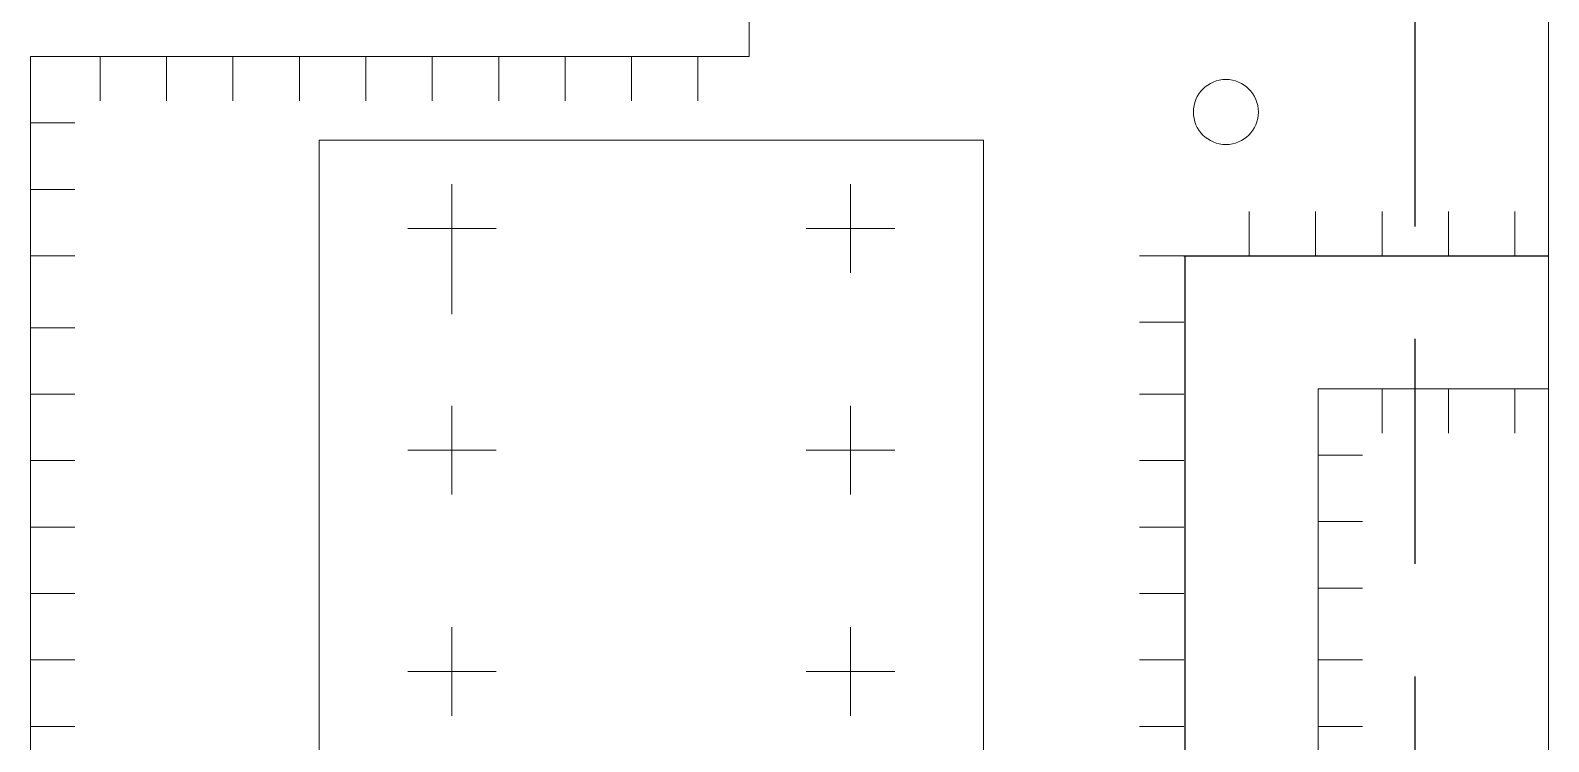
# Model space of a CAD drawing. Header units: millimetres. Extents: x 27137 to 30937, y -4667 to -569.
# Drawn here: x 28990.11 to 29024.4, y -2555.39 to -2539.33 of the extents above; entities that cross this region are included whole.
import ezdxf

# ---------------------------------------------------------------- set-up
doc = ezdxf.new("R2010")
doc.units = ezdxf.units.MM
doc.header["$LTSCALE"] = 0.4
doc.linetypes.add('штриховаяX2', pattern=[38.1, 25.4, -12.7])

msp = doc.modelspace()

# ---------------------------------------------------------------- linework, layer by layer
at = {"lineweight": 15}
for p, q in [((29006.3436, -2531.0555), (29006.3436, -2539.9192)), ((29024.396, -2580.2309), (29024.396, -2535.2309)), ((28990.1099, -2539.9192), (29006.3436, -2539.9192)), ((28991.1105, -2539.9192), (28990.1105, -2539.9192)), ((28991.1105, -2539.9192), (28990.1105, -2539.9192)), ((28991.1105, -2539.9192), (28990.1105, -2539.9192)), ((28991.1105, -2539.9192), (28990.1105, -2539.9192)), ((28991.1105, -2539.9192), (28990.1105, -2539.9192)), ((28991.1105, -2539.9192), (28990.1105, -2539.9192)), ((28991.1105, -2539.9192), (28990.1105, -2539.9192)), ((28991.1105, -2539.9192), (28990.1105, -2539.9192)), ((28991.1105, -2539.9192), (28990.1105, -2539.9192)), ((28991.1105, -2539.9192), (28990.1105, -2539.9192)), ((28991.1105, -2539.9192), (28990.1105, -2539.9192)), ((28991.1105, -2539.9192), (28990.1105, -2539.9192)), ((28991.1105, -2539.9192), (28990.1105, -2539.9192)), ((28991.1105, -2539.9192), (28990.1105, -2539.9192)), ((28991.1105, -2539.9192), (28990.1105, -2539.9192)), ((28991.1105, -2539.9192), (28990.1105, -2539.9192)), ((28991.1105, -2539.9192), (28990.1105, -2539.9192)), ((28991.6853, -2540.9192), (28991.6853, -2539.9192)), ((28991.6853, -2540.9192), (28991.6853, -2539.9192)), ((28991.6853, -2540.9192), (28991.6853, -2539.9192)), ((28991.6853, -2540.9192), (28991.6853, -2539.9192)), ((28993.1853, -2540.9192), (28993.1853, -2539.9192)), ((28993.1853, -2540.9192), (28993.1853, -2539.9192)), ((28994.6853, -2540.9192), (28994.6853, -2539.9192)), ((28994.6853, -2540.9192), (28994.6853, -2539.9192)), ((28996.1853, -2540.9192), (28996.1853, -2539.9192)), ((28996.1853, -2540.9192), (28996.1853, -2539.9192)), ((28997.6853, -2540.9192), (28997.6853, -2539.9192)), ((28997.6853, -2540.9192), (28997.6853, -2539.9192)), ((28999.1853, -2540.9192), (28999.1853, -2539.9192)), ((28999.1853, -2540.9192), (28999.1853, -2539.9192)), ((29000.6853, -2540.9192), (29000.6853, -2539.9192)), ((29000.6853, -2540.9192), (29000.6853, -2539.9192)), ((29002.1853, -2540.9192), (29002.1853, -2539.9192)), ((29002.1853, -2540.9192), (29002.1853, -2539.9192)), ((29002.1853, -2540.9192), (29002.1853, -2539.9192)), ((29002.1853, -2540.9192), (29002.1853, -2539.9192)), ((29003.6853, -2540.9192), (29003.6853, -2539.9192)), ((29003.6853, -2540.9192), (29003.6853, -2539.9192)), ((29005.1853, -2540.9192), (29005.1853, -2539.9192)), ((29005.1853, -2540.9192), (29005.1853, -2539.9192)), ((28991.1105, -2541.4192), (28990.1105, -2541.4192)), ((28991.1105, -2541.4192), (28990.1105, -2541.4192)), ((28991.1105, -2541.4192), (28990.1105, -2541.4192)), ((28991.1105, -2541.4192), (28990.1105, -2541.4192)), ((28991.1105, -2541.4192), (28990.1105, -2541.4192)), ((28991.1105, -2541.4192), (28990.1105, -2541.4192)), ((28991.1105, -2541.4192), (28990.1105, -2541.4192)), ((28991.1105, -2541.4192), (28990.1105, -2541.4192)), ((28991.1105, -2541.4192), (28990.1105, -2541.4192)), ((28991.1105, -2541.4192), (28990.1105, -2541.4192)), ((28991.1105, -2541.4192), (28990.1105, -2541.4192)), ((28996.6313, -2566.8039), (28996.6313, -2541.8039)), ((28996.6313, -2541.8039), (29011.6313, -2541.8039)), ((28996.6313, -2566.8039), (28996.6313, -2541.8039)), ((28996.6313, -2541.8039), (29011.6313, -2541.8039)), ((29011.6313, -2541.8039), (29009.6313, -2541.8039)), ((29011.6313, -2541.8039), (29011.6313, -2566.8039)), ((29011.6313, -2541.8039), (29011.6313, -2566.8039)), ((28991.1105, -2542.9192), (28990.1105, -2542.9192)), ((28991.1105, -2542.9192), (28990.1105, -2542.9192)), ((28991.1105, -2542.9192), (28990.1105, -2542.9192)), ((28991.1105, -2542.9192), (28990.1105, -2542.9192)), ((28991.1105, -2542.9192), (28990.1105, -2542.9192)), ((28991.1105, -2542.9192), (28990.1105, -2542.9192)), ((28991.1105, -2542.9192), (28990.1105, -2542.9192)), ((28991.1105, -2542.9192), (28990.1105, -2542.9192)), ((28991.1105, -2542.9192), (28990.1105, -2542.9192)), ((28991.1105, -2542.9192), (28990.1105, -2542.9192)), ((28991.1105, -2542.9192), (28990.1105, -2542.9192)), ((28991.1105, -2542.9192), (28990.1105, -2542.9192)), ((28991.1105, -2542.9192), (28990.1105, -2542.9192)), ((28991.1105, -2542.9192), (28990.1105, -2542.9192)), ((28991.1105, -2542.9192), (28990.1105, -2542.9192)), ((28991.1105, -2542.9192), (28990.1105, -2542.9192)), ((28991.1105, -2542.9192), (28990.1105, -2542.9192)), ((28991.1105, -2542.9192), (28990.1105, -2542.9192)), ((28991.1105, -2542.9192), (28990.1105, -2542.9192)), ((28991.1105, -2542.9192), (28990.1105, -2542.9192)), ((28991.1105, -2542.9192), (28990.1105, -2542.9192)), ((28999.6313, -2543.8039), (28999.6313, -2542.8039)), ((29008.6313, -2543.8039), (29008.6313, -2542.8039)), ((29017.633, -2544.4192), (29017.633, -2543.4192)), ((29017.633, -2544.4192), (29017.633, -2543.4192)), ((29019.133, -2544.4192), (29019.133, -2543.4192)), ((29019.133, -2544.4192), (29019.133, -2543.4192)), ((29020.633, -2544.4192), (29020.633, -2543.4192)), ((29020.633, -2544.4192), (29020.633, -2543.4192)), ((29020.633, -2544.4192), (29020.633, -2543.4192)), ((29020.633, -2544.4192), (29020.633, -2543.4192)), ((29022.133, -2544.4192), (29022.133, -2543.4192)), ((29022.133, -2544.4192), (29022.133, -2543.4192)), ((29023.633, -2544.4192), (29023.633, -2543.4192)), ((29023.633, -2544.4192), (29023.633, -2543.4192)), ((28999.6313, -2543.8039), (28998.6313, -2543.8039)), ((28999.6313, -2543.8039), (28999.6313, -2544.2668)), ((28999.6313, -2543.8039), (29000.6313, -2543.8039)), ((29000.6313, -2543.8039), (28999.6313, -2543.8039)), ((28999.6313, -2543.8039), (28999.6313, -2544.8039)), ((29008.6313, -2543.8039), (29007.6313, -2543.8039)), ((29008.6313, -2543.8039), (29009.6313, -2543.8039)), ((29009.6313, -2543.8039), (29008.6313, -2543.8039)), ((29008.6313, -2543.8039), (29008.6313, -2544.8039)), ((28991.1105, -2544.4192), (28990.1105, -2544.4192)), ((28991.1105, -2544.4192), (28990.1105, -2544.4192)), ((28991.1105, -2544.4192), (28990.1105, -2544.4192)), ((28991.1105, -2544.4192), (28990.1105, -2544.4192)), ((28991.1105, -2544.4192), (28990.1105, -2544.4192)), ((28991.1105, -2544.4192), (28990.1105, -2544.4192)), ((28991.1105, -2544.4192), (28990.1105, -2544.4192)), ((28991.1105, -2544.4192), (28990.1105, -2544.4192)), ((28991.1105, -2544.4192), (28990.1105, -2544.4192)), ((28991.1105, -2544.4192), (28990.1105, -2544.4192)), ((28991.1105, -2544.4192), (28990.1105, -2544.4192)), ((28991.1105, -2544.4192), (28990.1105, -2544.4192)), ((28991.1105, -2544.4192), (28990.1105, -2544.4192)), ((28991.1105, -2544.4192), (28990.1105, -2544.4192)), ((28991.1105, -2544.4192), (28990.1105, -2544.4192)), ((28991.1105, -2544.4192), (28990.1105, -2544.4192)), ((28991.1105, -2544.4192), (28990.1105, -2544.4192)), ((28991.1105, -2544.4192), (28990.1105, -2544.4192)), ((28991.1105, -2544.4192), (28990.1105, -2544.4192)), ((28991.1105, -2544.4192), (28990.1105, -2544.4192)), ((28991.1105, -2544.4192), (28990.1105, -2544.4192)), ((28991.1105, -2544.4192), (28990.1105, -2544.4192)), ((28991.1105, -2544.4192), (28990.1105, -2544.4192)), ((28991.1105, -2544.4192), (28990.1105, -2544.4192)), ((28991.1105, -2544.4192), (28990.1105, -2544.4192)), ((28991.1105, -2544.4192), (28990.1105, -2544.4192)), ((28991.1105, -2544.4192), (28990.1105, -2544.4192)), ((28991.1105, -2544.4192), (28990.1105, -2544.4192)), ((28991.1105, -2544.4192), (28990.1105, -2544.4192)), ((28991.1105, -2544.4192), (28990.1105, -2544.4192)), ((28991.1105, -2544.4192), (28990.1105, -2544.4192)), ((28991.1105, -2544.4192), (28990.1105, -2544.4192)), ((28991.1105, -2544.4192), (28990.1105, -2544.4192)), ((28991.1105, -2544.4192), (28990.1105, -2544.4192)), ((28991.1105, -2544.4192), (28990.1105, -2544.4192)), ((28991.1105, -2544.4192), (28990.1105, -2544.4192)), ((28991.1105, -2544.4192), (28990.1105, -2544.4192)), ((28991.1105, -2544.4192), (28990.1105, -2544.4192)), ((28991.1105, -2544.4192), (28990.1105, -2544.4192)), ((28991.1105, -2544.4192), (28990.1105, -2544.4192)), ((28991.1105, -2544.4192), (28990.1105, -2544.4192)), ((28991.1105, -2544.4192), (28990.1105, -2544.4192)), ((28991.1105, -2544.4192), (28990.1105, -2544.4192)), ((28991.1105, -2544.4192), (28990.1105, -2544.4192)), ((28991.1105, -2544.4192), (28990.1105, -2544.4192)), ((28991.1105, -2544.4192), (28990.1105, -2544.4192)), ((28991.1105, -2544.4192), (28990.1105, -2544.4192)), ((28991.1105, -2544.4192), (28990.1105, -2544.4192)), ((28991.1105, -2544.4192), (28990.1105, -2544.4192)), ((28991.1105, -2544.4192), (28990.1105, -2544.4192)), ((28991.1105, -2544.4192), (28990.1105, -2544.4192)), ((28991.1105, -2544.4192), (28990.1105, -2544.4192)), ((28991.1105, -2544.4192), (28990.1105, -2544.4192)), ((28991.1105, -2544.4192), (28990.1105, -2544.4192)), ((28991.1105, -2544.4192), (28990.1105, -2544.4192)), ((28991.1105, -2544.4192), (28990.1105, -2544.4192)), ((28991.1105, -2544.4192), (28990.1105, -2544.4192)), ((28991.1105, -2544.4192), (28990.1105, -2544.4192)), ((28991.1105, -2544.4192), (28990.1105, -2544.4192)), ((28991.1105, -2544.4192), (28990.1105, -2544.4192)), ((28991.1105, -2544.4192), (28990.1105, -2544.4192)), ((28991.1105, -2544.4192), (28990.1105, -2544.4192)), ((28991.1105, -2544.4192), (28990.1105, -2544.4192)), ((28991.1105, -2544.4192), (28990.1105, -2544.4192)), ((28991.1105, -2544.4192), (28990.1105, -2544.4192)), ((28991.1105, -2544.4192), (28990.1105, -2544.4192)), ((28991.1105, -2544.4192), (28990.1105, -2544.4192)), ((29016.1603, -2544.4192), (29015.1603, -2544.4192)), ((29016.1603, -2544.4192), (29015.1603, -2544.4192)), ((29016.1603, -2544.4192), (29015.1603, -2544.4192)), ((29016.1603, -2544.4192), (29015.1603, -2544.4192)), ((29016.1603, -2544.4192), (29015.1603, -2544.4192)), ((29016.1603, -2544.4192), (29015.1603, -2544.4192)), ((29016.1603, -2544.4192), (29015.1603, -2544.4192)), ((29016.1603, -2544.4192), (29015.1603, -2544.4192)), ((29016.1603, -2544.4192), (29015.1603, -2544.4192)), ((29016.1603, -2544.4192), (29015.1603, -2544.4192)), ((29016.1603, -2544.4192), (29015.1603, -2544.4192)), ((29016.1603, -2544.4192), (29015.1603, -2544.4192)), ((29016.1603, -2544.4192), (29015.1603, -2544.4192)), ((29016.1603, -2544.4192), (29015.1603, -2544.4192)), ((29016.1603, -2544.4192), (29015.1603, -2544.4192)), ((29016.1603, -2544.4192), (29015.1603, -2544.4192)), ((29016.1603, -2544.4192), (29015.1603, -2544.4192)), ((29016.1603, -2544.4192), (29015.1603, -2544.4192)), ((29016.1603, -2544.4192), (29015.1603, -2544.4192)), ((29016.1603, -2544.4192), (29015.1603, -2544.4192)), ((29016.1603, -2544.4192), (29015.1603, -2544.4192)), ((29019.1891, -2544.4192), (29024.396, -2544.4192)), ((29020.1898, -2544.4192), (29019.1898, -2544.4192)), ((29020.1898, -2544.4192), (29019.1898, -2544.4192)), ((29020.1898, -2544.4192), (29019.1898, -2544.4192)), ((29020.1898, -2544.4192), (29019.1898, -2544.4192)), ((29020.1898, -2544.4192), (29019.1898, -2544.4192)), ((29020.1898, -2544.4192), (29019.1898, -2544.4192)), ((29020.1898, -2544.4192), (29019.1898, -2544.4192)), ((29020.1898, -2544.4192), (29019.1898, -2544.4192)), ((29020.1898, -2544.4192), (29019.1898, -2544.4192)), ((29020.1898, -2544.4192), (29019.1898, -2544.4192)), ((29020.1898, -2544.4192), (29019.1898, -2544.4192)), ((28999.6313, -2545.733), (28999.6313, -2544.733)), ((28999.6313, -2545.733), (28999.6313, -2544.733)), ((28999.6313, -2545.733), (28999.6313, -2544.733)), ((28991.1105, -2546.0431), (28990.1105, -2546.0431)), ((28991.1105, -2546.0431), (28990.1105, -2546.0431)), ((28991.1105, -2546.0431), (28990.1105, -2546.0431)), ((28991.1105, -2546.0431), (28990.1105, -2546.0431)), ((28991.1105, -2546.0431), (28990.1105, -2546.0431)), ((28991.1105, -2546.0431), (28990.1105, -2546.0431)), ((28991.1105, -2546.0431), (28990.1105, -2546.0431)), ((28991.1105, -2546.0431), (28990.1105, -2546.0431)), ((28991.1105, -2546.0431), (28990.1105, -2546.0431)), ((28991.1105, -2546.0431), (28990.1105, -2546.0431)), ((28991.1105, -2546.0431), (28990.1105, -2546.0431)), ((28991.1105, -2546.0431), (28990.1105, -2546.0431)), ((28991.1105, -2546.0431), (28990.1105, -2546.0431)), ((28991.1105, -2546.0431), (28990.1105, -2546.0431)), ((28991.1105, -2546.0431), (28990.1105, -2546.0431)), ((28991.1105, -2546.0431), (28990.1105, -2546.0431)), ((28991.1105, -2546.0431), (28990.1105, -2546.0431)), ((28991.1105, -2546.0431), (28990.1105, -2546.0431)), ((28991.1105, -2546.0431), (28990.1105, -2546.0431)), ((28991.1105, -2546.0431), (28990.1105, -2546.0431)), ((28991.1105, -2546.0431), (28990.1105, -2546.0431)), ((28991.1105, -2546.0431), (28990.1105, -2546.0431)), ((28991.1105, -2546.0431), (28990.1105, -2546.0431)), ((28991.1105, -2546.0431), (28990.1105, -2546.0431)), ((28991.1105, -2546.0431), (28990.1105, -2546.0431)), ((29016.1603, -2545.9192), (29015.1603, -2545.9192)), ((29016.1603, -2545.9192), (29015.1603, -2545.9192)), ((29016.1603, -2545.9192), (29015.1603, -2545.9192)), ((29016.1603, -2545.9192), (29015.1603, -2545.9192)), ((29016.1603, -2545.9192), (29015.1603, -2545.9192)), ((29016.1603, -2545.9192), (29015.1603, -2545.9192)), ((29016.1603, -2545.9192), (29015.1603, -2545.9192)), ((29016.1603, -2545.9192), (29015.1603, -2545.9192)), ((29016.1603, -2545.9192), (29015.1603, -2545.9192)), ((29016.1603, -2545.9192), (29015.1603, -2545.9192)), ((29016.1603, -2545.9192), (29015.1603, -2545.9192)), ((29016.1603, -2545.9192), (29015.1603, -2545.9192)), ((29016.1603, -2545.9192), (29015.1603, -2545.9192)), ((29016.1603, -2545.9192), (29015.1603, -2545.9192)), ((29016.1603, -2545.9192), (29015.1603, -2545.9192)), ((29016.1603, -2545.9192), (29015.1603, -2545.9192)), ((29016.1603, -2545.9192), (29015.1603, -2545.9192)), ((29016.1603, -2545.9192), (29015.1603, -2545.9192)), ((29016.1603, -2545.9192), (29015.1603, -2545.9192)), ((29016.1603, -2545.9192), (29015.1603, -2545.9192)), ((29016.1603, -2545.9192), (29015.1603, -2545.9192)), ((29016.1603, -2545.9192), (29015.1603, -2545.9192)), ((29016.1603, -2545.9192), (29015.1603, -2545.9192)), ((29016.1603, -2545.9192), (29015.1603, -2545.9192)), ((29016.1603, -2545.9192), (29015.1603, -2545.9192)), ((29016.1603, -2545.9192), (29015.1603, -2545.9192)), ((29016.1603, -2545.9192), (29015.1603, -2545.9192)), ((29016.1603, -2545.9192), (29015.1603, -2545.9192)), ((29016.1603, -2545.9192), (29015.1603, -2545.9192)), ((29016.1603, -2545.9192), (29015.1603, -2545.9192)), ((29016.1603, -2545.9192), (29015.1603, -2545.9192)), ((29016.1603, -2545.9192), (29015.1603, -2545.9192)), ((29016.1603, -2545.9192), (29015.1603, -2545.9192)), ((29016.1603, -2545.9192), (29015.1603, -2545.9192)), ((29016.1603, -2545.9192), (29015.1603, -2545.9192)), ((29016.1603, -2545.9192), (29015.1603, -2545.9192)), ((29016.1603, -2545.9192), (29015.1603, -2545.9192)), ((29016.1603, -2545.9192), (29015.1603, -2545.9192)), ((29016.1603, -2545.9192), (29015.1603, -2545.9192)), ((29016.1603, -2545.9192), (29015.1603, -2545.9192)), ((29016.1603, -2545.9192), (29015.1603, -2545.9192)), ((29016.1603, -2545.9192), (29015.1603, -2545.9192)), ((29016.1603, -2545.9192), (29015.1603, -2545.9192)), ((29016.1603, -2545.9192), (29015.1603, -2545.9192)), ((29016.1603, -2545.9192), (29015.1603, -2545.9192)), ((29016.1603, -2545.9192), (29015.1603, -2545.9192)), ((29016.1603, -2545.9192), (29015.1603, -2545.9192)), ((29016.1603, -2545.9192), (29015.1603, -2545.9192)), ((29016.1603, -2545.9192), (29015.1603, -2545.9192)), ((29016.1603, -2545.9192), (29015.1603, -2545.9192)), ((29016.1603, -2545.9192), (29015.1603, -2545.9192)), ((29016.1603, -2545.9192), (29015.1603, -2545.9192)), ((29016.1603, -2545.9192), (29015.1603, -2545.9192)), ((29016.1603, -2545.9192), (29015.1603, -2545.9192)), ((29016.1603, -2545.9192), (29015.1603, -2545.9192)), ((29016.1603, -2545.9192), (29015.1603, -2545.9192)), ((29016.1603, -2545.9192), (29015.1603, -2545.9192)), ((29016.1603, -2545.9192), (29015.1603, -2545.9192)), ((29016.1603, -2545.9192), (29015.1603, -2545.9192)), ((29016.1603, -2545.9192), (29015.1603, -2545.9192)), ((29016.1603, -2545.9192), (29015.1603, -2545.9192)), ((29016.1603, -2545.9192), (29015.1603, -2545.9192)), ((29016.1603, -2545.9192), (29015.1603, -2545.9192)), ((29016.1603, -2545.9192), (29015.1603, -2545.9192)), ((29016.1603, -2545.9192), (29015.1603, -2545.9192)), ((29016.1603, -2545.9192), (29015.1603, -2545.9192)), ((29016.1603, -2545.9192), (29015.1603, -2545.9192)), ((29019.1892, -2547.4192), (29024.396, -2547.4192)), ((29020.1898, -2547.4192), (29019.1898, -2547.4192)), ((29020.1898, -2547.4192), (29019.1898, -2547.4192)), ((29020.1898, -2547.4192), (29019.1898, -2547.4192)), ((29020.1898, -2547.4192), (29019.1898, -2547.4192)), ((29020.1898, -2547.4192), (29019.1898, -2547.4192)), ((29020.1898, -2547.4192), (29019.1898, -2547.4192)), ((29020.1898, -2547.4192), (29019.1898, -2547.4192)), ((29020.1898, -2547.4192), (29019.1898, -2547.4192)), ((29020.1898, -2547.4192), (29019.1898, -2547.4192)), ((29020.1898, -2547.4192), (29019.1898, -2547.4192)), ((29020.1898, -2547.4192), (29019.1898, -2547.4192)), ((29020.1898, -2547.4192), (29019.1898, -2547.4192)), ((29020.1898, -2547.4192), (29019.1898, -2547.4192)), ((29020.1898, -2547.4192), (29019.1898, -2547.4192)), ((29020.1898, -2547.4192), (29019.1898, -2547.4192)), ((29020.1898, -2547.4192), (29019.1898, -2547.4192)), ((29020.1898, -2547.4192), (29019.1898, -2547.4192)), ((29020.633, -2547.4192), (29020.633, -2548.4192)), ((29020.633, -2547.4192), (29020.633, -2548.4192)), ((29022.133, -2547.4192), (29022.133, -2548.4192)), ((29022.133, -2547.4192), (29022.133, -2548.4192)), ((29023.633, -2547.4192), (29023.633, -2548.4192)), ((29023.633, -2547.4192), (29023.633, -2548.4192)), ((28991.1105, -2547.5431), (28990.1105, -2547.5431)), ((28991.1105, -2547.5431), (28990.1105, -2547.5431)), ((28991.1105, -2547.5431), (28990.1105, -2547.5431)), ((28991.1105, -2547.5431), (28990.1105, -2547.5431)), ((28991.1105, -2547.5431), (28990.1105, -2547.5431)), ((28991.1105, -2547.5431), (28990.1105, -2547.5431)), ((28991.1105, -2547.5431), (28990.1105, -2547.5431)), ((28991.1105, -2547.5431), (28990.1105, -2547.5431)), ((28991.1105, -2547.5431), (28990.1105, -2547.5431)), ((28991.1105, -2547.5431), (28990.1105, -2547.5431)), ((28991.1105, -2547.5431), (28990.1105, -2547.5431)), ((28991.1105, -2547.5431), (28990.1105, -2547.5431)), ((28991.1105, -2547.5431), (28990.1105, -2547.5431)), ((28991.1105, -2547.5431), (28990.1105, -2547.5431)), ((28991.1105, -2547.5431), (28990.1105, -2547.5431)), ((28991.1105, -2547.5431), (28990.1105, -2547.5431)), ((28991.1105, -2547.5431), (28990.1105, -2547.5431)), ((29016.1603, -2547.5431), (29015.1603, -2547.5431)), ((29016.1603, -2547.5431), (29015.1603, -2547.5431)), ((29016.1603, -2547.5431), (29015.1603, -2547.5431)), ((29016.1603, -2547.5431), (29015.1603, -2547.5431)), ((29016.1603, -2547.5431), (29015.1603, -2547.5431)), ((29016.1603, -2547.5431), (29015.1603, -2547.5431)), ((29016.1603, -2547.5431), (29015.1603, -2547.5431)), ((29016.1603, -2547.5431), (29015.1603, -2547.5431)), ((29016.1603, -2547.5431), (29015.1603, -2547.5431)), ((29016.1603, -2547.5431), (29015.1603, -2547.5431)), ((29016.1603, -2547.5431), (29015.1603, -2547.5431)), ((29016.1603, -2547.5431), (29015.1603, -2547.5431)), ((29016.1603, -2547.5431), (29015.1603, -2547.5431)), ((29016.1603, -2547.5431), (29015.1603, -2547.5431)), ((29016.1603, -2547.5431), (29015.1603, -2547.5431)), ((29016.1603, -2547.5431), (29015.1603, -2547.5431)), ((29016.1603, -2547.5431), (29015.1603, -2547.5431)), ((29016.1603, -2547.5431), (29015.1603, -2547.5431)), ((29016.1603, -2547.5431), (29015.1603, -2547.5431)), ((29016.1603, -2547.5431), (29015.1603, -2547.5431)), ((29016.1603, -2547.5431), (29015.1603, -2547.5431)), ((29016.1603, -2547.5431), (29015.1603, -2547.5431)), ((29016.1603, -2547.5431), (29015.1603, -2547.5431)), ((29016.1603, -2547.5431), (29015.1603, -2547.5431)), ((29016.1603, -2547.5431), (29015.1603, -2547.5431)), ((28999.6313, -2548.8039), (28999.6313, -2547.8039)), ((29008.6313, -2548.8039), (29008.6313, -2547.8039)), ((28999.6313, -2548.8039), (28998.6313, -2548.8039)), ((28999.6313, -2548.8039), (28999.321, -2548.8039)), ((28999.6313, -2549.733), (28999.6313, -2548.733)), ((28999.6313, -2549.733), (28999.6313, -2548.733)), ((28999.6313, -2549.733), (28999.6313, -2548.733)), ((28999.6313, -2548.8039), (29000.6313, -2548.8039)), ((29000.6313, -2548.8039), (28999.6313, -2548.8039)), ((28999.6313, -2548.8039), (28999.6313, -2549.8039)), ((29008.6313, -2548.8039), (29007.6313, -2548.8039)), ((29008.6313, -2548.8039), (29008.321, -2548.8039)), ((29008.6313, -2548.8039), (29009.6313, -2548.8039)), ((29009.6313, -2548.8039), (29008.6313, -2548.8039)), ((29008.6313, -2548.8039), (29008.6313, -2549.8039)), ((28991.1105, -2549.0431), (28990.1105, -2549.0431)), ((28991.1105, -2549.0431), (28990.1105, -2549.0431)), ((28991.1105, -2549.0431), (28990.1105, -2549.0431)), ((28991.1105, -2549.0431), (28990.1105, -2549.0431)), ((28991.1105, -2549.0431), (28990.1105, -2549.0431)), ((28991.1105, -2549.0431), (28990.1105, -2549.0431)), ((28991.1105, -2549.0431), (28990.1105, -2549.0431)), ((28991.1105, -2549.0431), (28990.1105, -2549.0431)), ((28991.1105, -2549.0431), (28990.1105, -2549.0431)), ((28991.1105, -2549.0431), (28990.1105, -2549.0431)), ((28991.1105, -2549.0431), (28990.1105, -2549.0431)), ((29016.1603, -2549.0431), (29015.1603, -2549.0431)), ((29016.1603, -2549.0431), (29015.1603, -2549.0431)), ((29016.1603, -2549.0431), (29015.1603, -2549.0431)), ((29016.1603, -2549.0431), (29015.1603, -2549.0431)), ((29016.1603, -2549.0431), (29015.1603, -2549.0431)), ((29016.1603, -2549.0431), (29015.1603, -2549.0431)), ((29016.1603, -2549.0431), (29015.1603, -2549.0431)), ((29016.1603, -2549.0431), (29015.1603, -2549.0431)), ((29016.1603, -2549.0431), (29015.1603, -2549.0431)), ((29016.1603, -2549.0431), (29015.1603, -2549.0431)), ((29016.1603, -2549.0431), (29015.1603, -2549.0431)), ((29016.1603, -2549.0431), (29015.1603, -2549.0431)), ((29016.1603, -2549.0431), (29015.1603, -2549.0431)), ((29016.1603, -2549.0431), (29015.1603, -2549.0431)), ((29016.1603, -2549.0431), (29015.1603, -2549.0431)), ((29016.1603, -2549.0431), (29015.1603, -2549.0431)), ((29016.1603, -2549.0431), (29015.1603, -2549.0431)), ((29020.1898, -2548.9192), (29019.1898, -2548.9192)), ((29020.1898, -2548.9192), (29019.1898, -2548.9192)), ((29020.1898, -2548.9192), (29019.1898, -2548.9192)), ((29020.1898, -2548.9192), (29019.1898, -2548.9192)), ((29020.1898, -2548.9192), (29019.1898, -2548.9192)), ((29020.1898, -2548.9192), (29019.1898, -2548.9192)), ((29020.1898, -2548.9192), (29019.1898, -2548.9192)), ((29020.1898, -2548.9192), (29019.1898, -2548.9192)), ((29020.1898, -2548.9192), (29019.1898, -2548.9192)), ((29020.1898, -2548.9192), (29019.1898, -2548.9192)), ((29020.1898, -2548.9192), (29019.1898, -2548.9192)), ((28991.1105, -2550.5431), (28990.1105, -2550.5431)), ((28991.1105, -2550.5431), (28990.1105, -2550.5431)), ((28991.1105, -2550.5431), (28990.1105, -2550.5431)), ((28991.1105, -2550.5431), (28990.1105, -2550.5431)), ((28991.1105, -2550.5431), (28990.1105, -2550.5431)), ((28991.1105, -2550.5431), (28990.1105, -2550.5431)), ((28991.1105, -2550.5431), (28990.1105, -2550.5431)), ((28991.1105, -2550.5431), (28990.1105, -2550.5431)), ((28991.1105, -2550.5431), (28990.1105, -2550.5431)), ((28991.1105, -2550.5431), (28990.1105, -2550.5431)), ((28991.1105, -2550.5431), (28990.1105, -2550.5431)), ((28991.1105, -2550.5431), (28990.1105, -2550.5431)), ((28991.1105, -2550.5431), (28990.1105, -2550.5431)), ((29016.1603, -2550.5431), (29015.1603, -2550.5431)), ((29016.1603, -2550.5431), (29015.1603, -2550.5431)), ((29016.1603, -2550.5431), (29015.1603, -2550.5431)), ((29016.1603, -2550.5431), (29015.1603, -2550.5431)), ((29016.1603, -2550.5431), (29015.1603, -2550.5431)), ((29016.1603, -2550.5431), (29015.1603, -2550.5431)), ((29016.1603, -2550.5431), (29015.1603, -2550.5431)), ((29016.1603, -2550.5431), (29015.1603, -2550.5431)), ((29016.1603, -2550.5431), (29015.1603, -2550.5431)), ((29016.1603, -2550.5431), (29015.1603, -2550.5431)), ((29016.1603, -2550.5431), (29015.1603, -2550.5431)), ((29020.1898, -2550.4192), (29019.1898, -2550.4192)), ((29020.1898, -2550.4192), (29019.1898, -2550.4192)), ((29020.1898, -2550.4192), (29019.1898, -2550.4192)), ((29020.1898, -2550.4192), (29019.1898, -2550.4192)), ((29020.1898, -2550.4192), (29019.1898, -2550.4192)), ((29020.1898, -2550.4192), (29019.1898, -2550.4192)), ((29020.1898, -2550.4192), (29019.1898, -2550.4192)), ((29020.1898, -2550.4192), (29019.1898, -2550.4192)), ((29020.1898, -2550.4192), (29019.1898, -2550.4192)), ((29020.1898, -2550.4192), (29019.1898, -2550.4192)), ((29020.1898, -2550.4192), (29019.1898, -2550.4192)), ((29020.1898, -2550.4192), (29019.1898, -2550.4192)), ((29020.1898, -2550.4192), (29019.1898, -2550.4192)), ((29020.1898, -2550.4192), (29019.1898, -2550.4192)), ((29020.1898, -2550.4192), (29019.1898, -2550.4192)), ((29020.1898, -2550.4192), (29019.1898, -2550.4192)), ((29020.1898, -2550.4192), (29019.1898, -2550.4192)), ((29020.1898, -2550.4192), (29019.1898, -2550.4192)), ((29020.1898, -2550.4192), (29019.1898, -2550.4192)), ((29020.1898, -2550.4192), (29019.1898, -2550.4192)), ((29020.1898, -2550.4192), (29019.1898, -2550.4192)), ((28991.1105, -2552.0431), (28990.1105, -2552.0431)), ((28991.1105, -2552.0431), (28990.1105, -2552.0431)), ((28991.1105, -2552.0431), (28990.1105, -2552.0431)), ((28991.1105, -2552.0431), (28990.1105, -2552.0431)), ((28991.1105, -2552.0431), (28990.1105, -2552.0431)), ((28991.1105, -2552.0431), (28990.1105, -2552.0431)), ((28991.1105, -2552.0431), (28990.1105, -2552.0431)), ((28991.1105, -2552.0431), (28990.1105, -2552.0431)), ((28991.1105, -2552.0431), (28990.1105, -2552.0431)), ((28991.1105, -2552.0431), (28990.1105, -2552.0431)), ((28991.1105, -2552.0431), (28990.1105, -2552.0431)), ((28991.1105, -2552.0431), (28990.1105, -2552.0431)), ((28991.1105, -2552.0431), (28990.1105, -2552.0431)), ((28991.1105, -2552.0431), (28990.1105, -2552.0431)), ((28991.1105, -2552.0431), (28990.1105, -2552.0431)), ((28991.1105, -2552.0431), (28990.1105, -2552.0431)), ((28991.1105, -2552.0431), (28990.1105, -2552.0431)), ((29016.1603, -2552.0431), (29015.1603, -2552.0431)), ((29016.1603, -2552.0431), (29015.1603, -2552.0431)), ((29016.1603, -2552.0431), (29015.1603, -2552.0431)), ((29016.1603, -2552.0431), (29015.1603, -2552.0431)), ((29016.1603, -2552.0431), (29015.1603, -2552.0431)), ((29016.1603, -2552.0431), (29015.1603, -2552.0431)), ((29016.1603, -2552.0431), (29015.1603, -2552.0431)), ((29016.1603, -2552.0431), (29015.1603, -2552.0431)), ((29016.1603, -2552.0431), (29015.1603, -2552.0431)), ((29016.1603, -2552.0431), (29015.1603, -2552.0431)), ((29016.1603, -2552.0431), (29015.1603, -2552.0431)), ((29016.1603, -2552.0431), (29015.1603, -2552.0431)), ((29016.1603, -2552.0431), (29015.1603, -2552.0431)), ((29020.1898, -2551.9192), (29019.1898, -2551.9192)), ((29020.1898, -2551.9192), (29019.1898, -2551.9192)), ((29020.1898, -2551.9192), (29019.1898, -2551.9192)), ((29020.1898, -2551.9192), (29019.1898, -2551.9192)), ((29020.1898, -2551.9192), (29019.1898, -2551.9192)), ((29020.1898, -2551.9192), (29019.1898, -2551.9192)), ((29020.1898, -2551.9192), (29019.1898, -2551.9192)), ((29020.1898, -2551.9192), (29019.1898, -2551.9192)), ((29020.1898, -2551.9192), (29019.1898, -2551.9192)), ((29020.1898, -2551.9192), (29019.1898, -2551.9192)), ((29020.1898, -2551.9192), (29019.1898, -2551.9192)), ((29020.1898, -2551.9192), (29019.1898, -2551.9192)), ((29020.1898, -2551.9192), (29019.1898, -2551.9192)), ((29020.1898, -2551.9192), (29019.1898, -2551.9192)), ((29020.1898, -2551.9192), (29019.1898, -2551.9192)), ((29020.1898, -2551.9192), (29019.1898, -2551.9192)), ((29020.1898, -2551.9192), (29019.1898, -2551.9192)), ((29020.1898, -2551.9192), (29019.1898, -2551.9192)), ((29020.1898, -2551.9192), (29019.1898, -2551.9192)), ((29020.1898, -2551.9192), (29019.1898, -2551.9192)), ((29020.1898, -2551.9192), (29019.1898, -2551.9192)), ((29020.1898, -2551.9192), (29019.1898, -2551.9192)), ((29020.1898, -2551.9192), (29019.1898, -2551.9192)), ((29020.1898, -2551.9192), (29019.1898, -2551.9192)), ((29020.1898, -2551.9192), (29019.1898, -2551.9192)), ((29020.1898, -2551.9192), (29019.1898, -2551.9192)), ((29020.1898, -2551.9192), (29019.1898, -2551.9192)), ((29020.1898, -2551.9192), (29019.1898, -2551.9192)), ((29020.1898, -2551.9192), (29019.1898, -2551.9192)), ((29020.1898, -2551.9192), (29019.1898, -2551.9192)), ((29020.1898, -2551.9192), (29019.1898, -2551.9192)), ((29020.1898, -2551.9192), (29019.1898, -2551.9192)), ((29020.1898, -2551.9192), (29019.1898, -2551.9192)), ((29020.1898, -2551.9192), (29019.1898, -2551.9192)), ((29020.1898, -2551.9192), (29019.1898, -2551.9192)), ((29020.1898, -2551.9192), (29019.1898, -2551.9192)), ((29020.1898, -2551.9192), (29019.1898, -2551.9192)), ((29020.1898, -2551.9192), (29019.1898, -2551.9192)), ((29020.1898, -2551.9192), (29019.1898, -2551.9192)), ((29020.1898, -2551.9192), (29019.1898, -2551.9192)), ((29020.1898, -2551.9192), (29019.1898, -2551.9192)), ((29020.1898, -2551.9192), (29019.1898, -2551.9192)), ((29020.1898, -2551.9192), (29019.1898, -2551.9192)), ((29020.1898, -2551.9192), (29019.1898, -2551.9192)), ((29020.1898, -2551.9192), (29019.1898, -2551.9192)), ((29020.1898, -2551.9192), (29019.1898, -2551.9192)), ((29020.1898, -2551.9192), (29019.1898, -2551.9192)), ((29020.1898, -2551.9192), (29019.1898, -2551.9192)), ((29020.1898, -2551.9192), (29019.1898, -2551.9192)), ((29020.1898, -2551.9192), (29019.1898, -2551.9192)), ((29020.1898, -2551.9192), (29019.1898, -2551.9192)), ((29020.1898, -2551.9192), (29019.1898, -2551.9192)), ((29020.1898, -2551.9192), (29019.1898, -2551.9192)), ((29020.1898, -2551.9192), (29019.1898, -2551.9192)), ((29020.1898, -2551.9192), (29019.1898, -2551.9192)), ((29020.1898, -2551.9192), (29019.1898, -2551.9192)), ((29020.1898, -2551.9192), (29019.1898, -2551.9192)), ((29020.1898, -2551.9192), (29019.1898, -2551.9192)), ((29020.1898, -2551.9192), (29019.1898, -2551.9192)), ((29020.1898, -2551.9192), (29019.1898, -2551.9192)), ((29020.1898, -2551.9192), (29019.1898, -2551.9192)), ((29020.1898, -2551.9192), (29019.1898, -2551.9192)), ((29020.1898, -2551.9192), (29019.1898, -2551.9192)), ((29020.1898, -2551.9192), (29019.1898, -2551.9192)), ((29020.1898, -2551.9192), (29019.1898, -2551.9192)), ((29020.1898, -2551.9192), (29019.1898, -2551.9192)), ((29020.1898, -2551.9192), (29019.1898, -2551.9192)), ((28996.6313, -2552.4562), (28996.6313, -2554.4562)), ((28999.6313, -2553.8039), (28999.6313, -2552.8039)), ((29008.6313, -2553.8039), (29008.6313, -2552.8039)), ((28991.1105, -2553.5431), (28990.1105, -2553.5431)), ((28991.1105, -2553.5431), (28990.1105, -2553.5431)), ((28991.1105, -2553.5431), (28990.1105, -2553.5431)), ((28991.1105, -2553.5431), (28990.1105, -2553.5431)), ((28991.1105, -2553.5431), (28990.1105, -2553.5431)), ((28991.1105, -2553.5431), (28990.1105, -2553.5431)), ((28991.1105, -2553.5431), (28990.1105, -2553.5431)), ((28991.1105, -2553.5431), (28990.1105, -2553.5431)), ((28991.1105, -2553.5431), (28990.1105, -2553.5431)), ((28991.1105, -2553.5431), (28990.1105, -2553.5431)), ((28991.1105, -2553.5431), (28990.1105, -2553.5431)), ((29016.1603, -2553.5431), (29015.1603, -2553.5431)), ((29016.1603, -2553.5431), (29015.1603, -2553.5431)), ((29016.1603, -2553.5431), (29015.1603, -2553.5431)), ((29016.1603, -2553.5431), (29015.1603, -2553.5431)), ((29016.1603, -2553.5431), (29015.1603, -2553.5431)), ((29016.1603, -2553.5431), (29015.1603, -2553.5431)), ((29016.1603, -2553.5431), (29015.1603, -2553.5431)), ((29016.1603, -2553.5431), (29015.1603, -2553.5431)), ((29016.1603, -2553.5431), (29015.1603, -2553.5431)), ((29016.1603, -2553.5431), (29015.1603, -2553.5431)), ((29016.1603, -2553.5431), (29015.1603, -2553.5431)), ((29016.1603, -2553.5431), (29015.1603, -2553.5431)), ((29016.1603, -2553.5431), (29015.1603, -2553.5431)), ((29016.1603, -2553.5431), (29015.1603, -2553.5431)), ((29016.1603, -2553.5431), (29015.1603, -2553.5431)), ((29016.1603, -2553.5431), (29015.1603, -2553.5431)), ((29016.1603, -2553.5431), (29015.1603, -2553.5431)), ((29020.1898, -2553.5431), (29019.1898, -2553.5431)), ((29020.1898, -2553.5431), (29019.1898, -2553.5431)), ((29020.1898, -2553.5431), (29019.1898, -2553.5431)), ((29020.1898, -2553.5431), (29019.1898, -2553.5431)), ((29020.1898, -2553.5431), (29019.1898, -2553.5431)), ((29020.1898, -2553.5431), (29019.1898, -2553.5431)), ((29020.1898, -2553.5431), (29019.1898, -2553.5431)), ((29020.1898, -2553.5431), (29019.1898, -2553.5431)), ((29020.1898, -2553.5431), (29019.1898, -2553.5431)), ((29020.1898, -2553.5431), (29019.1898, -2553.5431)), ((29020.1898, -2553.5431), (29019.1898, -2553.5431)), ((29020.1898, -2553.5431), (29019.1898, -2553.5431)), ((29020.1898, -2553.5431), (29019.1898, -2553.5431)), ((29020.1898, -2553.5431), (29019.1898, -2553.5431)), ((29020.1898, -2553.5431), (29019.1898, -2553.5431)), ((29020.1898, -2553.5431), (29019.1898, -2553.5431)), ((29020.1898, -2553.5431), (29019.1898, -2553.5431)), ((29020.1898, -2553.5431), (29019.1898, -2553.5431)), ((29020.1898, -2553.5431), (29019.1898, -2553.5431)), ((29020.1898, -2553.5431), (29019.1898, -2553.5431)), ((29020.1898, -2553.5431), (29019.1898, -2553.5431)), ((29020.1898, -2553.5431), (29019.1898, -2553.5431)), ((29020.1898, -2553.5431), (29019.1898, -2553.5431)), ((29020.1898, -2553.5431), (29019.1898, -2553.5431)), ((29020.1898, -2553.5431), (29019.1898, -2553.5431)), ((28999.6313, -2553.8039), (28998.6313, -2553.8039)), ((28999.6313, -2553.8039), (28999.6313, -2554.2668)), ((28999.6313, -2553.8039), (29000.6313, -2553.8039)), ((29000.6313, -2553.8039), (28999.6313, -2553.8039)), ((28999.6313, -2553.8039), (28999.6313, -2554.8039)), ((29008.6313, -2553.8039), (29007.6313, -2553.8039)), ((29008.6313, -2553.8039), (29008.6313, -2554.2668)), ((29008.6313, -2553.8039), (29009.6313, -2553.8039)), ((29009.6313, -2553.8039), (29008.6313, -2553.8039)), ((29008.6313, -2553.8039), (29008.6313, -2554.8039)), ((28991.1105, -2555.0431), (28990.1105, -2555.0431)), ((28991.1105, -2555.0431), (28990.1105, -2555.0431)), ((28991.1105, -2555.0431), (28990.1105, -2555.0431)), ((28991.1105, -2555.0431), (28990.1105, -2555.0431)), ((28991.1105, -2555.0431), (28990.1105, -2555.0431)), ((28991.1105, -2555.0431), (28990.1105, -2555.0431)), ((28991.1105, -2555.0431), (28990.1105, -2555.0431)), ((28991.1105, -2555.0431), (28990.1105, -2555.0431)), ((28991.1105, -2555.0431), (28990.1105, -2555.0431)), ((28991.1105, -2555.0431), (28990.1105, -2555.0431)), ((28991.1105, -2555.0431), (28990.1105, -2555.0431)), ((28991.1105, -2555.0431), (28990.1105, -2555.0431)), ((28991.1105, -2555.0431), (28990.1105, -2555.0431)), ((28991.1105, -2555.0431), (28990.1105, -2555.0431)), ((28991.1105, -2555.0431), (28990.1105, -2555.0431)), ((28991.1105, -2555.0431), (28990.1105, -2555.0431)), ((28991.1105, -2555.0431), (28990.1105, -2555.0431)), ((28991.1105, -2555.0431), (28990.1105, -2555.0431)), ((28991.1105, -2555.0431), (28990.1105, -2555.0431)), ((28991.1105, -2555.0431), (28990.1105, -2555.0431)), ((28991.1105, -2555.0431), (28990.1105, -2555.0431)), ((29016.1603, -2555.0431), (29015.1603, -2555.0431)), ((29016.1603, -2555.0431), (29015.1603, -2555.0431)), ((29016.1603, -2555.0431), (29015.1603, -2555.0431)), ((29016.1603, -2555.0431), (29015.1603, -2555.0431)), ((29016.1603, -2555.0431), (29015.1603, -2555.0431)), ((29016.1603, -2555.0431), (29015.1603, -2555.0431)), ((29016.1603, -2555.0431), (29015.1603, -2555.0431)), ((29016.1603, -2555.0431), (29015.1603, -2555.0431)), ((29016.1603, -2555.0431), (29015.1603, -2555.0431)), ((29016.1603, -2555.0431), (29015.1603, -2555.0431)), ((29016.1603, -2555.0431), (29015.1603, -2555.0431)), ((29016.1603, -2555.0431), (29015.1603, -2555.0431)), ((29016.1603, -2555.0431), (29015.1603, -2555.0431)), ((29016.1603, -2555.0431), (29015.1603, -2555.0431)), ((29016.1603, -2555.0431), (29015.1603, -2555.0431)), ((29016.1603, -2555.0431), (29015.1603, -2555.0431)), ((29016.1603, -2555.0431), (29015.1603, -2555.0431)), ((29016.1603, -2555.0431), (29015.1603, -2555.0431)), ((29016.1603, -2555.0431), (29015.1603, -2555.0431)), ((29016.1603, -2555.0431), (29015.1603, -2555.0431)), ((29016.1603, -2555.0431), (29015.1603, -2555.0431)), ((29016.1603, -2555.0431), (29015.1603, -2555.0431)), ((29016.1603, -2555.0431), (29015.1603, -2555.0431)), ((29016.1603, -2555.0431), (29015.1603, -2555.0431)), ((29020.1898, -2555.0431), (29019.1898, -2555.0431)), ((29020.1898, -2555.0431), (29019.1898, -2555.0431)), ((29020.1898, -2555.0431), (29019.1898, -2555.0431)), ((29020.1898, -2555.0431), (29019.1898, -2555.0431)), ((29020.1898, -2555.0431), (29019.1898, -2555.0431)), ((29020.1898, -2555.0431), (29019.1898, -2555.0431)), ((29020.1898, -2555.0431), (29019.1898, -2555.0431)), ((29020.1898, -2555.0431), (29019.1898, -2555.0431)), ((29020.1898, -2555.0431), (29019.1898, -2555.0431)), ((29020.1898, -2555.0431), (29019.1898, -2555.0431)), ((29020.1898, -2555.0431), (29019.1898, -2555.0431)), ((29020.1898, -2555.0431), (29019.1898, -2555.0431)), ((29020.1898, -2555.0431), (29019.1898, -2555.0431)), ((29020.1898, -2555.0431), (29019.1898, -2555.0431)), ((29020.1898, -2555.0431), (29019.1898, -2555.0431)), ((29020.1898, -2555.0431), (29019.1898, -2555.0431)), ((29020.1898, -2555.0431), (29019.1898, -2555.0431))]:
    msp.add_line(p, q, dxfattribs=at)
at = {"linetype": 'штриховаяX2', "ltscale": 0.5}
msp.add_line((29021.3754, -2531.0555), (29021.3754, -2656.1993), dxfattribs=at)
at = {"lineweight": 15, "ltscale": 0.5}
for p, q in [((28990.1105, -2568.667), (28990.1099, -2539.9192)), ((29019.1898, -2576.167), (29019.1892, -2547.4192))]:
    msp.add_line(p, q, dxfattribs=at)
at = {"ltscale": 0.5}
for p, q in [((29016.1603, -2544.4192), (29024.396, -2544.4192)), ((29016.1898, -2573.167), (29016.1898, -2544.4192))]:
    msp.add_line(p, q, dxfattribs=at)
at = {"lineweight": 15}
msp.add_circle((29017.1075, -2541.1713), 0.7344, dxfattribs=at)

doc.saveas('drawing.dxf')
